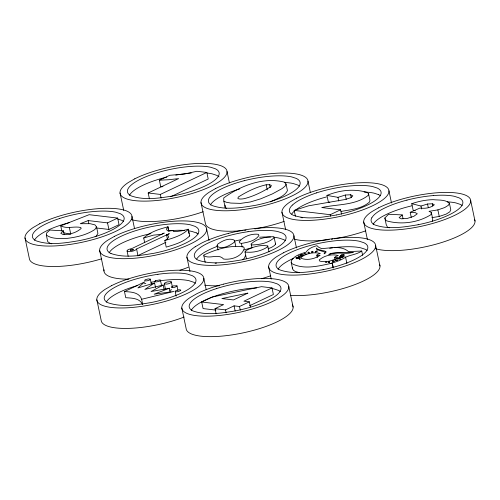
<?xml version="1.0" encoding="UTF-8"?>
<svg xmlns="http://www.w3.org/2000/svg" width="500" height="500" viewBox="0 0 500 500"><rect width="100%" height="100%" fill="white"/><g stroke="black" fill="none" stroke-linecap="round" stroke-linejoin="round"><path stroke-width="0.75" d="M150.3 279.131L149.488 280.1A2.919 0.831 -11.9 0 1 145.444 280.85A2.919 0.831 -11.9 0 1 145.556 279.631L148.338 278.894L150.3 279.131L151.381 284.244M176.962 285.825L176.925 286.269L174.844 287.256A2.931 0.831 -11.9 0 1 171.431 286.85L173.512 285.863L176.962 285.825L177.887 290.206M128.175 256.244L127.094 251.125L127.169 250.362L128.5 249.462L132.119 248.425L164.213 233.069L161.462 234.369L153.438 235.138L143.706 238.019L144.631 242.406M176.088 296.112L175.162 291.081L178.725 289.825A2.931 0.831 -11.9 0 1 180.675 290.5M137.963 255.95L136.619 248.962L169.306 233.675L166.556 234.975L167.481 239.363M136.619 248.962L136.575 249.375C133.919 251.188 130.213 252.188 127.094 251.125M299.606 272.719L295.294 271.5L293.419 270.269L292.575 268.812L291.188 262.238L291.406 260.613C294.5 255.562 300.631 253.806 306.006 252.194C308.394 248.494 312.844 246.719 316.969 245.681L318.663 247.231L321.512 248.569C330.294 248.3 341.312 245.1 348.531 251.631L361.731 251.019L362.656 255.4M292.575 268.812L292.719 267.731M203.812 255.75L203.925 254.956C215.806 249.425 230.144 244.913 243.35 246.806L244.344 248.106C242.125 256.531 231.531 260.069 223.612 259.05C218.375 253.1 209.988 259.431 203.812 255.75L205.2 262.325M245.644 255.238L244.338 258.225L242.744 259.756M165.338 288.931L164.344 283.25L167.019 281.981L170.469 281.6L171.325 281.919L172.406 287.031M171.325 281.919L170.231 283.156L168.569 283.75L166.694 284.106L164.256 283.819M415.275 210.794L413.15 210.244L411.769 203.675C418.669 201.306 425.856 199.819 433.162 199.662C438.544 200.3 444.988 199.35 449.381 203.119L448.444 205.238L444.769 207.531L437.869 209.887L429.031 211.325L431.337 212.506L430.994 214.65C417.9 222.819 400.994 225.069 386.15 220.719L384.831 218.025L388.544 214.269L402.238 214.906L403.006 218.556M432.375 221.225L432.725 219.075L431.337 212.506M51.812 243.775L50.369 243.487L47.731 241.663L46.35 235.087L46.731 232.856L49.881 230.056L63.444 230.844L64.212 234.494M329.819 202.244L328.35 201.988L326.962 195.413C339.675 190.15 354.044 188.438 367.344 192.494L368.556 193.787L368.2 195.375C355.288 205.613 337.2 204.056 321.831 207.556L340.594 209.794L341.519 214.181M332.8 260.55L332.569 261.331L333.963 261.625L334.438 261.194L332.8 260.55L333.106 262.013M267.781 245.994L267.406 247.013C260.988 251.2 252.531 253.038 245 251.975L245.613 250.875C252.05 246.994 260.35 244.481 267.781 245.994L269.012 251.838M316.844 255.362L317.175 254.469L320.306 253.431C313.956 251.812 306.681 253.363 301.356 257.075L301.125 258.312C307.225 260.644 314.8 258.881 320.138 255.287L316.844 255.362L317.306 257.556M218.012 250.006L217.087 245.625L217.712 244.156C222.2 240.95 228.344 237.744 233.888 239.913L234.669 241.038L235.75 246.15M234.669 241.038L234 242.463C229.55 245.675 223.381 249.244 217.862 246.825L217.087 245.625M286.069 184.1L285.019 186.244L281.969 188.656L272.512 193.844L260.744 198.819L250.325 201.975L240.575 203.375L230.831 203.069L226.356 202.262L223.844 201.144L223.719 197.938C240.781 185.631 263.3 176.806 284.456 182.15L286.069 184.1L287.45 190.669C284.231 196.863 276.281 198.75 270.438 201.881M308.288 252.156L307.875 252.969L308.938 253.325L309.581 252.562L308.288 252.156L308.594 253.612M334.6 257.481L335.669 256.494L338.312 255.575C331.894 253.744 324.087 255.575 319.188 259.994L319.781 261.112C325.956 262.744 332.738 260.719 338.125 257.587L334.6 257.481L335.056 259.669M96.538 227.975L108.906 229.45L119.038 224.662L117.656 218.088L107.525 222.881L88.194 220.575L80.294 223.694L90.144 223.688L94.987 224.881L96.531 226.906L94.881 229.481C86.756 234.9 76.969 237.15 67.4 238.344C60.425 238.425 52.275 239.394 46.35 235.087M168.919 231.231L167.994 226.844L166.394 229.006L167.35 230.637L168.575 231.006L172.506 230.656L173.719 231.081L173.669 231.612L175.644 231.625L181.719 230.837L188.337 229.269L189.725 235.85C183.519 242.15 174.462 244.613 166.213 247.119L164.825 240.538L167.269 239.056L168.762 236.962L167.812 235.331L166.556 234.975M143.706 238.019C150.269 231.838 159.444 229.025 167.994 226.844M274.244 237.613C268.369 243.225 259.269 244.825 251.4 244.969L251 244.069C256.881 238.494 266.062 236.762 273.931 236.675L275.631 244.188L274.306 245.637L271.688 247.288L268.131 248.806M63.444 230.844L60.819 233.306L63.081 234.525C69.475 234.656 76.463 232.763 81.213 228.4L80.712 227.494C74.062 225.95 67.256 229.237 60.738 225.85L61.812 230.963M402.238 214.906L399.119 217.681L401.431 218.831L407.331 218.425L413.931 216.262L417.306 213.75L414.85 212.419L410.206 212.306L411.281 217.419M328.925 261.494L328.081 262.244L329.056 262.631L329.637 262.05L328.925 261.494L329.231 262.956M361.731 251.019C356.206 255.025 348.688 254.731 343.306 258.612C339.431 260.825 335.144 262.069 330.931 263.444C318.475 266.1 303.938 269.837 292.031 263.7L291.188 262.238M180.656 290.506L178.575 291.488A2.931 0.831 -11.9 0 1 175.125 291.531M155.544 287.556L154.575 282.975L144.831 289.438L163.169 285.031L164.137 289.613M95.075 236.762L96.263 236.056L97.919 233.475L96.531 226.906M215.731 188.475L209.281 192.162A54.581 15.5 -11.9 0 0 248.831 208.713A54.581 15.5 -11.9 0 0 304.725 176.75A54.581 15.5 -11.9 0 0 215.75 188.469M195.2 246.756L201.65 243.062A54.675 15.531 -11.9 0 1 228.669 233.319M163.169 285.031L151.019 291.537L169.319 288.238L170.119 292.056M142.444 304.369C139.681 298.025 131.594 298.119 125.763 297.7L124.475 291.594L144.806 281.806L137.894 287.944L154.575 282.975M163 186.669L160.756 186.788L159.369 180.212L169.781 175.287L184.331 174.056L196.881 171.269L206.825 172.45L208.212 179.025L170.875 196.675M149.412 198.825L148.181 192.981L178.644 178.581L169.094 179.713L159.369 180.212M148.181 192.981L160.338 194.431L206.825 172.45M138 255.531L165.894 242.344M295.413 216.231L294.181 210.394L330.244 214.694L340.594 209.794M215.912 310.106L203.075 308.575L201.688 301.994L212.131 297.056L261.531 286.663L272.006 287.913L273.394 294.494L249.519 305.781M216.125 313.762L215.044 308.644L223.588 304.606L201.688 301.994M215.044 308.644L225.519 309.894L234.062 305.856L239.494 306.5L249.35 301.844L250.425 306.962M272.006 287.913L243.919 301.194L249.35 301.844M410.206 212.306L419.894 208.094C424.781 208.663 430.538 208.175 434.344 204.756L432.344 203.781L427.537 204.013L420.981 206.044L411.769 203.675M60.738 225.85L89.113 214.688L117.656 218.088M169.319 288.238L154.181 294.2L173.812 291.456L141.619 299.269C139.344 292.137 130.6 291.9 124.475 291.594M189.3 235.875L189.725 235.85M251.912 247.706L244.119 249.913M294.181 210.394L308.562 205.819L345.144 199.506L350.706 197.75L352.819 195.888L350.625 194.75L345.331 195.025L337.975 197.338L326.962 195.413M169.95 290.325L171.619 289.731M431.887 217.656L439.256 216.456L446.156 214.106L449.831 211.806L450.763 209.688L449.381 203.119M330.931 263.444L332.256 263.012L333.181 267.394M164.825 240.538C173.075 238.038 182.131 235.575 188.337 229.269L187.913 229.3M266.194 184.775C256.312 187 246.988 191.612 238.431 196.95L237.819 198.294A6.619 1.881 -11.9 0 0 243.994 198.706C253.512 196.35 262.519 191.875 270.806 186.706L271.331 185.381L269.562 184.7L266.194 184.775L267.269 189.887M174.444 195.688C160.338 197.987 145.219 200.738 131.337 195.95A46.825 13.3 -11.9 0 1 128.075 188.762A46.806 13.294 -11.9 0 1 163.231 171.056A46.825 13.3 -11.9 0 1 181.137 167.463A46.875 13.312 -11.9 0 1 210.825 167.281L215.263 168.744A46.762 13.281 -11.9 0 1 174.488 195.656M336.369 215C322.262 217.294 307.144 220.05 293.263 215.256A46.825 13.3 -11.9 0 1 292.4 205.044M418.113 224.744C404.006 227.044 388.888 229.794 375.012 225A46.825 13.3 -11.9 0 1 371.744 217.819M341.094 211.431C350.8 209.625 361.931 208.831 369.581 201.95L369.944 200.356L368.556 193.787M215.131 263.269L216.506 263.119M241.4 243.419C247.525 242.362 255.338 241.006 258.919 235.525L258.412 234.338C251.762 233.344 243.3 236.462 239.206 241.737L239.656 242.913L241.4 243.419L242.169 247.069M300.938 217.606L302.475 217.787M332.256 263.012L333.194 268.106M63.569 232.75L70.081 234.219M389.675 227.787L387.537 227.294L386.213 224.6L384.831 218.025M378.575 194.631L374.137 193.169A46.875 13.312 -11.9 0 0 364.125 192.056M196.287 232.881L191.85 231.425A46.875 13.312 -11.9 0 0 188.325 230.8M117.906 219.044L121.606 220.256A46.825 13.3 -11.9 0 1 123.519 221.381M110.975 253.506C124.856 258.3 139.969 255.55 154.075 253.25A46.812 13.294 -11.9 0 0 194.894 226.306L190.463 224.844A46.875 13.312 -11.9 0 0 160.775 225.025A46.812 13.294 -11.9 0 0 134.319 231.106A46.806 13.294 -11.9 0 0 107.713 246.319A46.825 13.3 -11.9 0 0 110.969 253.512M223.844 201.144L225.231 207.719L226.488 208.275M167.887 226.912L168.494 230.469M275.319 243.25L275.631 244.188M470.688 200.575L475 221.038M437.869 209.887L439.256 216.456M432.344 203.781L432.806 205.969M427.537 204.013L428.306 207.662M420.981 206.044L421.594 208.962M388.944 190.825L391.5 202.956M375.644 245.512L379.956 265.975M363.713 222.013L367.388 239.444M350.625 194.75L351.244 197.669M345.331 195.025L346.256 199.406M337.975 197.338L338.744 200.987M345.519 256.906L346.906 263.481M330.244 214.694L330.55 216.15M307.981 181.175L310.375 192.544M293.9 235.763L296.456 247.894M281.969 212.262L285.644 229.7M269.562 184.7L270.181 187.625M288.781 286.581L293.094 307.044M268.669 266.95L271.225 279.075M251.4 244.969L252.013 247.887M245 251.975L246.388 258.55M227.019 171.519L229.412 182.887M239.494 306.5L240.263 310.156M234.062 305.856L235.138 310.969M225.519 309.894L226.137 312.819M206.656 229.081L209.05 240.45M201.006 202.613L205.319 223.075A54.581 15.5 -11.9 0 0 243.106 230.506M203.812 278.356L206.206 289.725M188.069 229.237L188.994 233.625M186.925 257.2L189.963 271.6M160.338 194.431L161.106 198.081M181.806 308.019L186.119 328.481A54.581 15.5 -11.9 0 0 244.887 332.488A54.581 15.5 -11.9 0 0 292.325 304.875M160.438 280.163L161.669 286.006M131.975 216.456L134.531 228.581M120.044 192.956L123.719 210.387M141.619 299.269L142.744 304.613M107.525 222.881L108.906 229.45M99.681 250.519L103.994 270.981M88.194 220.575L88.806 223.494M96.838 299.794L101.15 320.256A54.581 15.5 -11.9 0 0 129.881 328.338A54.581 15.5 -11.9 0 0 184.125 317.038M69.419 227.806L70.806 234.381M25 237.894L29.312 258.356A54.581 15.5 -11.9 0 0 101.725 258.775M225.131 205.15L225.231 207.719M203.162 211.744A54.581 15.5 -11.9 0 1 131.669 219.606M284.125 221.4A54.581 15.5 -11.9 0 1 254.887 228.881M246.012 230.181A54.581 15.5 -11.9 0 1 244.556 230.35M106.256 302.175A46.806 13.294 -11.9 0 1 137.787 285.456M144.356 283.731A46.825 13.3 -11.9 0 1 145.85 283.381M151.094 282.269A46.825 13.3 -11.9 0 1 155.6 281.45M160.05 280.775A46.825 13.3 -11.9 0 1 167.994 279.913A46.875 13.312 -11.9 0 1 189.006 280.7L193.444 282.156A46.825 13.3 -11.9 0 1 195.356 283.281M373.131 224.394A46.806 13.294 -11.9 0 1 408.288 206.688A46.825 13.3 -11.9 0 1 411.975 205.775M462.175 205.512A46.806 13.294 -11.9 0 0 460.275 204.381L455.881 202.919A46.875 13.312 -11.9 0 0 447.3 201.856M418.156 224.713A46.762 13.281 -11.9 0 0 458.938 197.8L454.494 196.337A46.875 13.312 -11.9 0 0 433.481 195.55M371.875 217.794A46.762 13.281 -11.9 0 1 406.994 200.1M406.875 200.119A46.825 13.3 -11.9 0 1 433.456 195.562M228.675 233.325A54.581 15.5 -11.9 0 1 293.875 236.806A54.581 15.5 -11.9 0 1 224.488 264.656A54.581 15.5 -11.9 0 1 195.2 246.756M210.425 204.994A46.806 13.294 -11.9 0 1 239.812 188.9M299.494 185.581A46.8 13.294 -11.9 0 1 255.406 205.338C241.3 207.644 226.181 210.394 212.3 205.6A46.825 13.3 -11.9 0 1 209.037 198.412A46.8 13.294 -11.9 0 1 244.231 180.712M244.169 180.719A46.825 13.3 -11.9 0 1 262.075 177.131A46.875 13.312 -11.9 0 1 291.788 176.938L296.225 178.394A46.762 13.281 -11.9 0 1 299.494 185.581M474.619 219.569A54.581 15.5 -11.9 0 1 438.688 243.425A54.581 15.5 -11.9 0 1 375.35 248.669M365.8 230.8A54.581 15.5 -11.9 0 1 334.35 238.787M332.863 239.025A54.581 15.5 -11.9 0 1 331.375 239.25M329.169 239.556A54.581 15.5 -11.9 0 1 294.375 239.144M219.05 176.869A46.762 13.281 -11.9 0 0 216.65 175.319L212.213 173.863A46.875 13.312 -11.9 0 0 207.138 173.062M191.194 173.075A46.875 13.312 -11.9 0 0 182.525 174.044A46.825 13.3 -11.9 0 0 175.794 175.144M59.638 218.481A46.812 13.294 -11.9 0 1 86.081 212.406A46.875 13.312 -11.9 0 1 115.781 212.219L120.219 213.681A46.812 13.294 -11.9 0 1 79.394 240.625C65.294 242.925 50.175 245.675 36.294 240.881A46.812 13.294 -11.9 0 1 33.05 233.688A46.806 13.294 -11.9 0 1 59.644 218.475M69.569 222.569A46.825 13.3 -11.9 0 0 61.031 225.056A46.806 13.294 -11.9 0 0 34.419 240.275M329.669 248.25A46.825 13.3 -11.9 0 1 331.15 248.031A46.875 13.312 -11.9 0 1 332.619 247.831M367.188 250.438A46.825 13.3 -11.9 0 0 365.288 249.306L360.838 247.856A46.875 13.312 -11.9 0 0 334.087 247.644M278.087 269.331A46.806 13.294 -11.9 0 1 293.319 258.431M270.756 275.738A54.581 15.5 -11.9 0 1 261.519 278.719M219.6 285.756A54.581 15.5 -11.9 0 1 204.606 285.156M196.688 258.994A46.806 13.294 -11.9 0 1 217.869 246.125M188.3 267.238A54.581 15.5 -11.9 0 1 179.906 270.287M128.869 279.15A54.581 15.5 -11.9 0 1 104.044 269.731M379.575 264.5A54.581 15.5 -11.9 0 1 350.981 286.025A54.581 15.5 -11.9 0 1 290.294 295.331M234.444 241.137A46.825 13.3 -11.9 0 1 240.431 239.825M285.444 240.688A46.825 13.3 -11.9 0 0 283.544 239.562L279.094 238.106A46.875 13.312 -11.9 0 0 274.012 237.306M248.006 231.713A46.812 13.294 -11.9 0 0 221.562 237.787A46.806 13.294 -11.9 0 0 194.956 253.006A46.825 13.3 -11.9 0 0 198.212 260.194C212.094 264.981 227.213 262.238 241.319 259.931A46.812 13.294 -11.9 0 0 282.137 232.987L277.706 231.531A46.875 13.312 -11.9 0 0 248.019 231.706M259.587 237.213A46.875 13.312 -11.9 0 1 270.506 237.05M150.938 233.606A46.825 13.3 -11.9 0 0 135.712 237.675A46.806 13.294 -11.9 0 0 109.1 252.9M196.3 232.875A46.825 13.3 -11.9 0 1 198.2 234.006M157.919 274.306A46.812 13.294 -11.9 0 0 131.475 280.381A46.806 13.294 -11.9 0 0 104.869 295.594A46.825 13.3 -11.9 0 0 108.125 302.787C122.006 307.569 137.125 304.825 151.237 302.525A46.812 13.294 -11.9 0 0 192.05 275.581L187.619 274.119A46.875 13.312 -11.9 0 0 157.931 274.3M129.462 195.338A46.806 13.294 -11.9 0 1 164.619 177.631A46.825 13.3 -11.9 0 1 166.819 177.075M223.556 284.137A54.581 15.5 -11.9 0 1 288.762 287.619A54.581 15.5 -11.9 0 1 219.369 315.475A54.581 15.5 -11.9 0 1 190.081 297.575L196.531 293.881A54.675 15.531 -11.9 0 1 223.55 284.131M216.444 288.606A46.812 13.294 -11.9 0 1 251.562 281.562A46.875 13.312 -11.9 0 1 272.587 282.344L277.025 283.8A46.812 13.294 -11.9 0 1 236.206 310.744C222.1 313.05 206.981 315.8 193.1 311.006A46.825 13.3 -11.9 0 1 189.838 303.819A46.806 13.294 -11.9 0 1 216.45 288.6M336.413 214.963A46.762 13.281 -11.9 0 0 377.188 188.05L372.75 186.594A46.875 13.312 -11.9 0 0 343.062 186.769A46.825 13.3 -11.9 0 0 316.588 192.856M292.525 205.019A46.762 13.281 -11.9 0 1 316.712 192.838M280.325 291.506A46.825 13.3 -11.9 0 0 278.425 290.375L273.975 288.925A46.875 13.312 -11.9 0 0 271.931 288.525M256.712 287.894A46.875 13.312 -11.9 0 0 244.288 289.1A46.825 13.3 -11.9 0 0 217.838 295.175A46.806 13.294 -11.9 0 0 191.225 310.4M168.713 230.819A46.875 13.312 -11.9 0 1 184.644 230.444M291.731 214.056A46.806 13.294 -11.9 0 1 318 199.425A46.825 13.3 -11.9 0 1 326.544 196.938M378.531 194.631A46.806 13.294 -11.9 0 1 380.431 195.763M299.513 186.106A46.762 13.281 -11.9 0 0 297.613 184.975L293.175 183.519A46.875 13.312 -11.9 0 0 284.587 182.456M325.906 251.731L325.844 252.644L324.056 253.875L324.981 252.806L324.494 251.988L317.3 249.706L316.4 248.975L316.756 248L317.019 248.856L318.425 249.5L324.712 251.05L325.906 251.731M130.287 250.031L130.669 250.431A1.694 0.481 -11.9 0 0 132.262 250.269A1.675 0.475 -11.9 0 0 133.481 249.444L131.488 249.462L130.287 250.031M326.613 261.85L326.475 262.325L325.506 262.206L326.613 261.85M317.269 251.069L315.35 252.369L315.325 251.731L316.756 250.819L317.269 251.069M342.956 257.225L342.669 257.663L338.875 257.675L342.956 257.225M335.144 259.738L334.812 260.113L335.4 260.413L337.619 260.344L335.144 259.738M311.875 251.644L311.475 252.081L312.025 252.756L313.113 251.869L312.663 251.269L311.875 251.644M304.394 253.256L303.962 253.688L304.356 254.062L306.356 253.956L304.394 253.256M155.681 280.663L154.906 281.188A2.931 0.831 -11.9 0 0 156.812 281.869L159.619 281.131A2.931 0.831 -11.9 0 0 159.731 279.913L155.681 280.663M300.988 254.569L300.431 255.131L303.725 255.05L300.988 254.569M39.725 223.756L33.275 227.45A54.581 15.5 -11.9 0 0 62.562 245.35A54.581 15.5 -11.9 0 0 131.95 217.5A54.581 15.5 -11.9 0 0 66.75 214.013A54.675 15.531 -11.9 0 0 39.725 223.756M134.769 178.819L128.319 182.512A54.581 15.5 -11.9 0 0 157.606 200.413A54.581 15.5 -11.9 0 0 227 172.562A54.581 15.5 -11.9 0 0 161.794 169.081A54.675 15.531 -11.9 0 0 134.769 178.819M114.406 236.381L107.956 240.069A54.581 15.5 -11.9 0 0 137.244 257.975A54.581 15.5 -11.9 0 0 206.631 230.119A54.581 15.5 -11.9 0 0 141.431 226.637A54.675 15.531 -11.9 0 0 114.406 236.381M111.562 285.656L105.113 289.344A54.581 15.5 -11.9 0 0 144.662 305.9A54.581 15.5 -11.9 0 0 200.556 273.931A54.581 15.5 -11.9 0 0 111.581 285.65M296.694 198.125L290.244 201.819A54.581 15.5 -11.9 0 0 329.794 218.369A54.581 15.5 -11.9 0 0 385.688 186.4A54.581 15.5 -11.9 0 0 296.712 198.125M283.394 252.812L276.944 256.5A54.581 15.5 -11.9 0 0 306.231 274.406A54.581 15.5 -11.9 0 0 375.625 246.55A54.581 15.5 -11.9 0 0 310.419 243.069A54.675 15.531 -11.9 0 0 283.394 252.812M378.438 207.875L371.987 211.562A54.581 15.5 -11.9 0 0 411.538 228.113A54.581 15.5 -11.9 0 0 467.431 196.15A54.581 15.5 -11.9 0 0 378.456 207.869M247.825 293.144L233.444 299.944L221.875 298.569L247.825 293.144M341.556 254.975L340.431 255.456L344.2 254.719L341.556 254.975M331.562 253.363L328.806 254.444C336.7 251.65 345.25 254.475 353.263 252.356C346.106 253.5 338.681 251.675 331.562 253.363M338.044 258.519L336.731 258.988L340.775 259L338.044 258.519M302.144 255.8L299.769 256.288L298.069 256.1L302.144 255.8M300.231 257.294L295.887 257.869L300.231 257.294M344.344 255.981L339.725 256.688L344.344 255.981M297.606 258.387L296.381 258.731L299.9 258.194L297.606 258.387M299.831 258.969L299.344 259.088L300.319 259.181L299.831 258.969M323.069 269.681C308.962 271.981 293.844 274.731 279.962 269.938A46.812 13.294 -11.9 0 1 276.725 262.744A46.806 13.294 -11.9 0 1 303.312 247.531A46.825 13.3 -11.9 0 1 329.762 241.456A46.875 13.312 -11.9 0 1 359.45 241.275L363.888 242.731A46.812 13.294 -11.9 0 1 323.069 269.675"/></g></svg>
